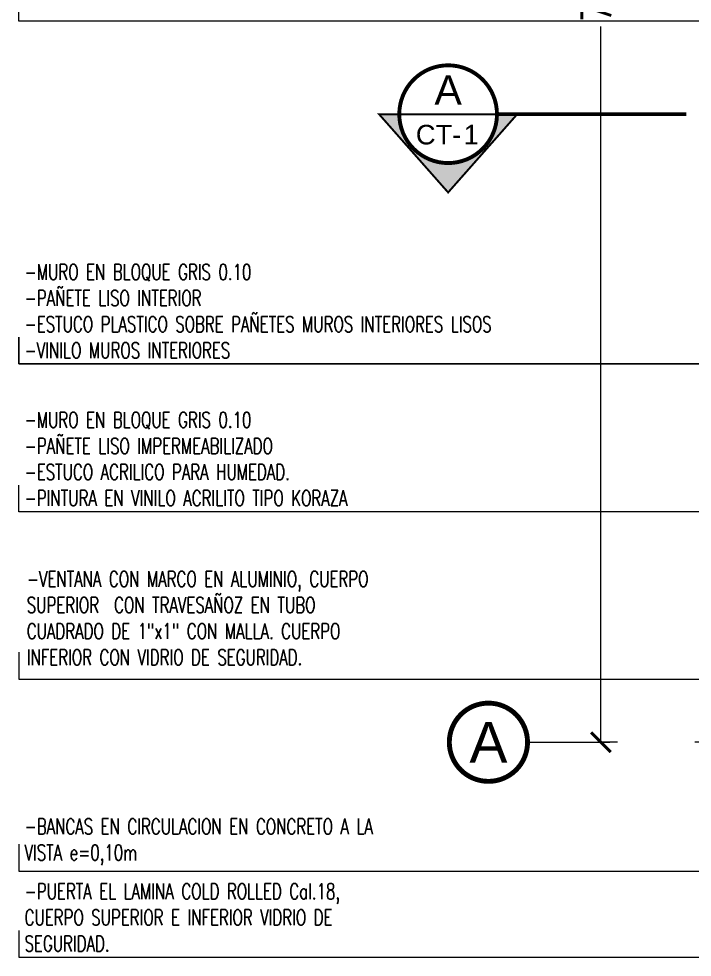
# Model space of a CAD drawing. Header units: millimetres. Extents: x 216 to 2687, y 57 to 1099.
# Drawn here: x 216.021 to 219.465, y 84.848 to 89.645 of the extents above; entities that cross this region are included whole.
import ezdxf
from ezdxf.enums import TextEntityAlignment as Align

# ---------------------------------------------------------------- set-up
doc = ezdxf.new("R2010")
doc.units = ezdxf.units.MM
doc.header["$LTSCALE"] = 0.5
doc.header["$PDMODE"] = 35
doc.linetypes.add('CENTER', pattern=[50.8, 31.75, -6.35, 6.35, -6.35])
doc.linetypes.add('DASHDOT2', pattern=[12.7, 6.35, -3.175, 0, -3.175])
for name, color, linetype, lineweight in [('A-COTAS', 7, 'Continuous', 9), ('A-EJES', 7, 'DASHDOT2', 9), ('A-PLAN-ACHU3', 250, 'Continuous', 0), ('A-TEXT-EJES', 85, 'CENTER', 9), ('A-TEXT-FLEC', 4, 'Continuous', 9), ('A-TEXT-NOTA', 105, 'Continuous', 9)]:
    doc.layers.add(name, color=color, linetype=linetype, lineweight=lineweight)
doc.layers.add('A-TEXT-SIMB', color=195, linetype='Continuous')
doc.styles.add('Cotas', font='romans.shx', dxfattribs={"width": 0.75})
doc.styles.add('Detalles', font='romans.shx', dxfattribs={"width": 0.7})
doc.styles.add('ROTULO', font='swissl.ttf')
doc.styles.add('swis Lt BT', font='swissl.ttf')
doc.dimstyles.new("1-50'---", dxfattribs={"dimtxt": 0.15, "dimasz": 0.1, "dimexe": 0.045, "dimexo": 0, "dimgap": 0.02, "dimtad": 0, "dimzin": 4, "dimtxsty": 'Cotas', "dimblk": 'ARCHTICK', "dimcen": 0.09, "dimclrd": 40, "dimclre": 74, "dimclrt": 256, "dimadec": 0, "dimazin": 0, "dimtfac": 1, "dimtmove": 0, "dimatfit": 3, "dimfxl": 30, "dimfxlon": 1, "dimlwd": 13, "dimlwe": 9, "dimarcsym": 2})

# ---------------------------------------------------------------- blocks, each defined once
blk = doc.blocks.new('INDICADOR EJES')
at = {"layer": 'A-TEXT-EJES', "const_width": 0.0005}
blk.add_lwpolyline([(0.004, 0.004, 1), (-0.004, 0.004, 1)], format="xyb", close=True, dxfattribs=at)
at = {"layer": 'A-TEXT-EJES', "style": 'swis Lt BT'}
blk.add_attdef('1', text='', height=0.005, dxfattribs=at).set_placement((0, 0.004), align=Align.MIDDLE_CENTER)
blk = doc.blocks.new('*U28')
at = {"layer": 'A-TEXT-SIMB'}
h = blk.add_hatch(color=256, dxfattribs=at)
edge = h.paths.add_edge_path()
edge.add_line((0.2498, 0), (0.3533, 0))
edge.add_line((0.3533, 0), (0, -0.4))
edge.add_line((0, -0.4), (-0.3533, 0))
edge.add_line((-0.3533, 0), (-0.2498, 0))
edge.add_arc((0, 0), 0.2498, 180, 360)
blk.add_line((-0.2498, 0), (0.2498, 0), dxfattribs=at)
for points, const_width in [([(0.2498, 0, -1), (-0.2498, 0, -1)], 0.02), ([(0.2498, 0), (0.3533, 0), (0, -0.4), (-0.3533, 0), (-0.2498, 0, 1)], 0.01)]:
    blk.add_lwpolyline(points, format="xyb", close=True, dxfattribs=dict(at, const_width=const_width))
at = {"layer": 'A-TEXT-SIMB', "const_width": 0.02}
blk.add_lwpolyline([(1.2174, 0), (0.2498, 0)], dxfattribs=at)
at = {"layer": 'A-TEXT-SIMB', "color": 0, "style": 'ROTULO'}
blk.add_text('CT-', height=0.1, dxfattribs=at).set_placement((-0.0488, -0.1044), align=Align.MIDDLE_CENTER)
at = {"layer": 'A-TEXT-SIMB', "color": 0, "style": 'ROTULO', "flags": 8}
for tag, height, p in [('A', 0.15, (0, 0.1241)), ('1', 0.1, (0.1179, -0.1044))]:
    blk.add_attdef(tag, text='', height=height, dxfattribs=at).set_placement(p, align=Align.MIDDLE_CENTER)
blk = doc.blocks.new('*U232')
at = {"layer": 'A-TEXT-FLEC'}
blk.add_lwpolyline([(4.1892, 0), (0, 0), (0, 0.137)], dxfattribs=at)
at = {"layer": 'A-TEXT-FLEC', "const_width": 0.01}
blk.add_lwpolyline([(4.1428, -0.0408), (4.1892, 0), (4.1428, 0.0408)], dxfattribs=at)
blk = doc.blocks.new('*U236')
at = {"layer": 'A-TEXT-FLEC'}
for points in [[(0, 0.137), (0, 0)], [(0, 0), (0, 0), (6.8186, 0)]]:
    blk.add_lwpolyline(points, dxfattribs=at)
blk = doc.blocks.new('*U237')
at = {"layer": 'A-TEXT-FLEC'}
for points in [[(0, 0.137), (0, 0)], [(0, 0), (0, 0), (5.3491, 0)], [(5.3491, 0), (5.3491, -0.1228)]]:
    blk.add_lwpolyline(points, dxfattribs=at)
at = {"layer": 'A-TEXT-FLEC', "const_width": 0.01}
blk.add_lwpolyline([(5.3899, -0.0764), (5.3491, -0.1228), (5.3083, -0.0764)], dxfattribs=at)
blk = doc.blocks.new('*U238')
at = {"layer": 'A-TEXT-FLEC', "const_width": 0.01}
blk.add_lwpolyline([(4.947, 0.4991), (4.9062, 0.5455), (4.8654, 0.4991)], dxfattribs=at)
at = {"layer": 'A-TEXT-FLEC'}
for points in [[(4.9062, 0), (4.9062, 0.5455)], [(0, 0.137), (0, 0)], [(0, 0), (0, 0), (4.9062, 0)]]:
    blk.add_lwpolyline(points, dxfattribs=at)
blk = doc.blocks.new('*U736')
at = {"layer": 'A-TEXT-FLEC'}
blk.add_lwpolyline([(4.5515, 0), (0, 0), (0, 0.137)], dxfattribs=at)
at = {"layer": 'A-TEXT-FLEC', "const_width": 0.01}
blk.add_lwpolyline([(4.505, -0.0408), (4.5515, 0), (4.505, 0.0408)], dxfattribs=at)
blk = doc.blocks.new('_ArchTick')
at = {"color": 0, "linetype": 'ByBlock', "const_width": 0.15}
blk.add_lwpolyline([(-0.5, -0.5), (0.5, 0.5)], dxfattribs=at)
blk = doc.blocks.new('*D300')
at = {"layer": 'A-COTAS', "color": 74, "linetype": 'DASHDOT2', "lineweight": 9, "transparency": 16777216}
for p, q in [((218.6228, 93.6469), (219.0428, 93.6469)), ((218.6228, 85.9469), (219.0428, 85.9469))]:
    blk.add_line(p, q, dxfattribs=at)
at = {"layer": 'A-COTAS', "color": 40, "linetype": 'Continuous', "lineweight": 13, "transparency": 16777216}
for p, q in [((218.9978, 93.6469), (218.9978, 89.9883)), ((218.9978, 85.9469), (218.9978, 89.6055))]:
    blk.add_line(p, q, dxfattribs=at)
at = {"layer": 'DEFPOINTS', "color": 0, "transparency": 16777216}
for p in [(218.6228, 93.6469), (218.6228, 85.9469), (218.9978, 85.9469)]:
    blk.add_point(p, dxfattribs=at)
at = {"layer": 'A-COTAS', "color": 40, "lineweight": 13, "transparency": 16777216, "xscale": 0.1, "yscale": 0.1, "zscale": 0.1}
for p, rotation in [((218.9978, 93.6469), 90), ((218.9978, 85.9469), 270)]:
    blk.add_blockref('_ArchTick', p, dxfattribs=dict(at, rotation=rotation))
at = {"layer": 'A-COTAS', "transparency": 16777216, "insert": (218.9978, 89.7969), "char_height": 0.15, "attachment_point": 5, "rotation": 90, "style": 'Cotas'}
blk.add_mtext('7,70', dxfattribs=at)
blk = doc.blocks.new('*U239')
at = {"layer": 'A-TEXT-FLEC'}
blk.add_lwpolyline([(4.4015, 0), (0, 0), (0, 0.137)], dxfattribs=at)
at = {"layer": 'A-TEXT-FLEC', "const_width": 0.01}
blk.add_lwpolyline([(4.355, -0.0408), (4.4015, 0), (4.355, 0.0408)], dxfattribs=at)
blk = doc.blocks.new('*U737')
at = {"layer": 'A-TEXT-FLEC'}
for points in [[(0, 0.137), (0, 0)], [(0, 0), (0, 0), (6.3165, 0)]]:
    blk.add_lwpolyline(points, dxfattribs=at)

msp = doc.modelspace()

# ---------------------------------------------------------------- linework, layer by layer
at = {"layer": 'A-EJES', "ltscale": 0.25}
msp.add_line((240.5228, 85.9469), (218.6228, 85.9469), dxfattribs=at)

# ---------------------------------------------------------------- block references
at = {"layer": 'A-PLAN-ACHU3', "color": 253}
msp.add_blockref('*U236', (216.0213, 84.848), dxfattribs=at)
at = {"layer": 'A-TEXT-EJES'}
ref = msp.add_blockref('INDICADOR EJES', (218.4228, 85.7469), dxfattribs=dict(at, xscale=49.99999999999986, yscale=49.99999999999986, zscale=49.99999999999986))
ref.add_attrib('1', 'A', dxfattribs={"layer": '0', "color": 0, "height": 0.208, "style": 'swis Lt BT'}).set_placement((218.4228, 85.9469), align=Align.MIDDLE_CENTER)
at = {"layer": 'A-TEXT-FLEC'}
for name, p in [('*U232', (216.0213, 89.6328)), ('*U736', (216.0213, 87.8804)), ('*U737', (216.0213, 87.8804)), ('*U239', (216.0213, 87.1247)), ('*U237', (216.0213, 86.2697)), ('*U238', (216.0213, 85.2886))]:
    msp.add_blockref(name, p, dxfattribs=at)
at = {"layer": 'A-TEXT-SIMB', "color": 0}
ref = msp.add_blockref('*U28', (218.2168, 89.1571), dxfattribs=at)
ref.add_attrib('A', 'A', dxfattribs={"color": 0, "height": 0.15, "style": 'ROTULO'}).set_placement((218.2168, 89.2812), align=Align.MIDDLE_CENTER)
ref.add_attrib('1', '1', dxfattribs={"color": 0, "height": 0.1, "style": 'ROTULO'}).set_placement((218.3347, 89.0528), align=Align.MIDDLE_CENTER)

# ---------------------------------------------------------------- texts
at = {"layer": 'A-TEXT-NOTA', "char_height": 0.08, "attachment_point": 7, "style": 'Detalles'}
for s, insert, width in [('-MURO EN BLOQUE GRIS 0.10\\P-PAÑETE LISO INTERIOR\\P-ESTUCO PLASTICO SOBRE PAÑETES MUROS INTERIORES LISOS\\P-VINILO MUROS INTERIORES', (216.0513, 87.9104), 2.613338), ('-MURO EN BLOQUE GRIS 0.10\\P-PAÑETE LISO IMPERMEABILIZADO\\P-ESTUCO ACRILICO PARA HUMEDAD.\\P-PINTURA EN VINILO ACRILITO TIPO KORAZA', (216.0513, 87.1547), 2.420516), ('-VENTANA CON MARCO EN ALUMINIO, CUERPO SUPERIOR  CON TRAVESAÑOZ EN TUBO CUADRADO DE 1"x1" CON MALLA. CUERPO INFERIOR CON VIDRIO DE SEGURIDAD.', (216.0625, 86.3413), 1.98113), ('-BANCAS EN CIRCULACION EN CONCRETO A LA VISTA e=0,10m', (216.0513, 85.3186), 1.98113), ('-PUERTA EL LAMINA COLD ROLLED Cal.18, CUERPO SUPERIOR E INFERIOR VIDRIO DE SEGURIDAD.', (216.0513, 84.878), 1.98113)]:
    msp.add_mtext(s, dxfattribs=dict(at, insert=insert, width=width))

# ---------------------------------------------------------------- dimensions: what is measured, and where the dimension line sits
at = {"layer": 'A-COTAS'}
dim = msp.add_linear_dim(base=(218.9978, 85.9469), p1=(218.6228, 93.6469), p2=(218.6228, 85.9469), angle=90, dimstyle="1-50'---", dxfattribs=at)
dim.commit()
dim.dimension.update_dxf_attribs({"geometry": '*D300', "text_midpoint": (218.9978, 89.7969)})

doc.saveas('drawing.dxf')
